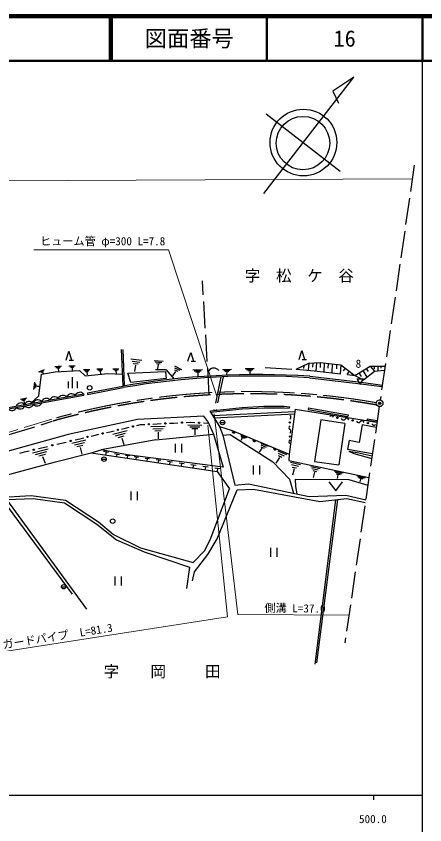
# Model space of a CAD drawing. Units: millimetres, scale not verified. Extents: x 40000 to 680000, y 20000 to 380000.
# Drawn here: x 487752 to 579500, y 198357 to 380000 of the extents above; entities that cross this region are included whole.
import ezdxf
from ezdxf.enums import TextEntityAlignment as Align

# ---------------------------------------------------------------- set-up
doc = ezdxf.new("R2010")
doc.units = ezdxf.units.MM
doc.header["$LTSCALE"] = 1000
doc.header["$PDMODE"] = 32
doc.header["$PDSIZE"] = 500
doc.linetypes.add('CHAIN', pattern=[18.5, 12, -1.5, 3.5, -1.5])
doc.linetypes.add('DASHED', pattern=[7.5, 6, -1.5])
for name, color, linetype, lineweight in [('M-BGD', 7, 'Continuous', 25), ('M-BGD-EXST', 7, 'Continuous', 25), ('M-BMK', 2, 'CHAIN', 13), ('M-BMK-SRVR', 3, 'Continuous', 25), ('M-STR-HTXT', 7, 'Continuous', 13), ('M-STR-STRC', 7, 'Continuous', 25), ('M-TTL', 2, 'Continuous', 140), ('M-TTL-BAND', 7, 'Continuous', 25), ('M-TTL-LINE', 7, 'Continuous', 50)]:
    doc.layers.add(name, color=color, linetype=linetype, lineweight=lineweight)
for name, color, linetype in [('M-BMK-HTXT', 7, 'Continuous'), ('M-OTRS', 6, 'Continuous'), ('M-TTL-TXT', 7, 'Continuous')]:
    doc.layers.add(name, color=color, linetype=linetype)
doc.styles.add('ＭＳ ゴシック', font='')
doc.styles.get('ＭＳ ゴシック').set_extended_font_data('MS Gothic')

msp = doc.modelspace()

# ---------------------------------------------------------------- linework, layer by layer
at = {"layer": 'M-BGD', "linetype": 'DASHED'}
for p, q in [((577132, 346534), (569474, 293783)), ((531109, 294922), (529572, 320526)), ((543650, 301071), (550623, 300678)), ((550623, 300678), (554657, 300364)), ((554657, 300364), (563774, 299304)), ((533704, 298963), (532120, 291441)), ((534220, 298986), (532642, 291497)), ((565152, 297434), (569917, 296801)), ((565196, 297765), (569961, 297132)), ((569259, 292298), (561559, 239259)), ((471863, 281560), (495862, 289003))]:
    msp.add_line(p, q, dxfattribs=at)
at = {"layer": 'M-BGD'}
for p, q in [((511345, 305118), (511667, 296884)), ((511678, 305131), (511998, 296947)), ((513475, 303007), (515959, 302756)), ((513762, 302497), (515536, 302318)), ((514049, 301987), (515113, 301879)), ((514536, 301617), (514332, 300194)), ((518751, 302660), (520786, 302489)), ((518991, 302323), (520445, 302201)), ((519231, 301986), (520103, 301912)), ((519633, 301740), (519480, 300802)), ((550623, 300678), (553463, 302043)), ((553463, 302043), (553341, 300466)), ((553463, 302043), (556038, 302192)), ((554323, 302093), (554276, 301184)), ((555154, 302141), (555059, 300317)), ((556027, 302194), (555968, 301048)), ((556038, 302192), (560665, 301671)), ((556898, 302095), (556795, 300115)), ((557813, 301992), (557757, 300904)), ((558733, 301888), (558631, 299902)), ((559701, 301779), (559648, 300752)), ((560665, 301671), (560511, 299683)), ((560665, 301671), (563774, 299304)), ((492850, 300140), (494092, 300643)), ((493090, 300099), (493977, 300458)), ((493329, 300057), (493862, 300273)), ((493444, 299602), (496504, 300088)), ((493637, 300089), (493824, 299750)), ((496421, 301277), (497928, 301423)), ((496504, 300088), (501951, 300424)), ((496648, 301107), (497724, 301211)), ((496875, 300937), (497520, 300999)), ((497205, 300840), (497239, 300267)), ((499599, 301467), (500986, 301520)), ((499798, 301284), (500790, 301322)), ((499998, 301102), (500593, 301125)), ((500296, 300987), (500301, 300418)), ((501951, 300424), (503257, 299231)), ((502876, 300629), (504264, 300629)), ((503093, 300416), (504084, 300417)), ((503257, 299231), (508332, 299754)), ((503310, 300204), (503904, 300204)), ((503619, 300063), (503675, 299425)), ((505886, 300788), (507220, 300775)), ((506095, 300589), (507048, 300580)), ((506304, 300390), (506876, 300385)), ((506602, 300256), (506657, 299666)), ((508332, 299754), (511561, 299607)), ((509467, 300809), (510802, 300756)), ((509667, 300620), (510621, 300583)), ((509868, 300432), (510440, 300409)), ((510161, 300299), (510191, 299756)), ((512847, 299848), (521255, 300222)), ((513494, 297733), (512847, 299848)), ((519066, 300644), (521354, 300645)), ((521255, 300222), (521454, 298605)), ((521354, 300645), (523244, 298499)), ((523528, 300211), (522877, 299238)), ((523291, 301451), (524903, 300671)), ((523308, 301021), (524460, 300464)), ((523325, 300590), (524016, 300256)), ((527436, 300572), (529563, 300612)), ((527744, 300318), (529264, 300347)), ((528052, 300065), (528964, 300082)), ((528511, 299901), (528524, 299123)), ((534092, 300631), (536088, 300698)), ((534356, 300433), (535782, 300480)), ((534620, 300234), (535475, 300262)), ((535034, 300109), (534970, 299485)), ((539169, 300859), (541151, 300872)), ((539461, 300641), (540877, 300651)), ((539752, 300423), (540602, 300429)), ((540183, 300280), (540208, 299622)), ((552342, 301504), (552294, 300890)), ((561623, 300941), (561138, 300304)), ((562527, 300253), (561965, 299514)), ((563131, 299793), (562963, 299572)), ((563774, 299304), (567194, 301410)), ((564687, 299866), (565182, 299062)), ((565563, 300405), (566496, 298890)), ((565764, 298326), (568235, 300233)), ((566355, 300893), (566796, 300178)), ((567194, 301410), (570582, 301411)), ((567194, 301410), (568235, 300233)), ((568139, 301410), (568140, 300816)), ((568235, 300233), (570449, 300495)), ((568923, 301411), (568923, 300315)), ((569623, 301411), (569623, 300904)), ((492810, 294751), (493444, 299602)), ((521454, 298605), (513494, 297733)), ((553624, 298774), (565158, 297434)), ((553654, 299106), (565196, 297765)), ((563774, 299304), (565764, 298326)), ((491721, 296127), (491906, 297765)), ((491957, 296347), (492089, 297517)), ((492193, 296566), (492272, 297269)), ((492373, 296908), (493001, 296866)), ((503730, 295374), (511715, 296893)), ((503793, 295047), (511775, 296565)), ((482074, 291407), (502894, 295178)), ((482164, 291084), (502953, 294850)), ((488695, 294002), (490123, 294306)), ((492810, 294751), (490986, 293021)), ((502894, 295178), (502953, 294850)), ((503730, 295374), (503793, 295047)), ((488928, 293852), (489947, 294069)), ((489160, 293701), (489771, 293832)), ((489485, 293637), (489570, 293055)), ((531349, 291358), (538460, 292122)), ((531384, 291026), (531349, 291358)), ((531384, 291026), (538486, 291790)), ((531384, 291026), (533426, 287855)), ((531869, 290274), (550348, 291194)), ((532181, 289788), (550279, 290690)), ((538460, 292122), (543345, 292367)), ((538486, 291790), (543353, 292034)), ((543345, 292367), (547911, 292368)), ((543353, 292034), (547896, 292035)), ((547896, 292035), (549052, 291933)), ((547911, 292368), (549081, 292265)), ((550418, 291703), (549040, 281649)), ((549081, 292265), (549052, 291933)), ((550418, 291703), (568753, 288817)), ((553394, 292006), (553326, 291680)), ((553326, 291680), (562206, 290095)), ((553394, 292006), (562274, 290422)), ((515018, 289412), (499418, 286013)), ((529894, 290174), (515018, 289412)), ((530776, 288927), (529894, 290174)), ((530776, 288927), (532054, 286098)), ((556140, 289300), (554742, 280005)), ((561575, 288483), (556140, 289300)), ((562274, 290422), (562206, 290095)), ((566590, 289549), (566541, 289220)), ((566541, 289220), (568764, 288886)), ((566590, 289549), (568811, 289216)), ((511424, 287258), (512275, 287455)), ((512275, 287455), (513126, 287652)), ((514829, 288046), (515680, 288243)), ((515680, 288243), (516610, 288289)), ((517955, 287807), (521196, 287896)), ((518434, 287332), (520749, 287396)), ((518470, 288380), (519399, 288426)), ((519399, 288426), (520329, 288472)), ((522189, 288563), (523118, 288609)), ((523118, 288609), (524048, 288655)), ((525908, 288746), (526838, 288792)), ((526255, 288186), (529407, 288157)), ((526712, 287790), (528963, 287769)), ((526838, 288792), (527830, 288741)), ((527169, 287394), (528519, 287381)), ((527848, 287126), (527868, 285951)), ((529815, 288639), (530808, 288587)), ((533426, 287855), (536247, 286905)), ((533426, 287855), (534184, 285855)), ((561575, 288483), (560178, 279188)), ((565454, 288182), (564758, 284267)), ((568581, 287626), (565454, 288182)), ((499418, 286013), (467795, 277247)), ((502059, 285092), (502911, 285289)), ((504613, 285683), (505465, 285880)), ((505465, 285880), (506316, 286077)), ((508019, 286471), (508870, 286668)), ((508870, 286668), (509721, 286865)), ((509485, 286132), (512637, 286935)), ((510082, 285759), (512333, 286333)), ((510679, 285387), (512030, 285731)), ((511452, 285234), (511892, 283772)), ((518913, 286858), (520302, 286896)), ((519095, 284819), (532054, 286098)), ((519618, 286552), (519666, 285090)), ((532054, 286098), (534246, 278706)), ((534184, 285855), (535827, 286007)), ((534184, 285855), (536832, 274660)), ((535827, 286007), (545380, 279864)), ((536247, 286905), (549040, 281649)), ((538107, 286047), (539574, 285334)), ((538524, 285226), (538167, 284704)), ((538198, 285771), (539246, 285262)), ((538289, 285495), (538917, 285189)), ((496883, 283851), (497918, 284099)), ((497918, 284099), (498954, 284348)), ((500251, 284113), (503403, 284857)), ((500822, 283719), (503074, 284250)), ((501024, 284844), (502059, 285092)), ((501394, 283325), (502745, 283644)), ((519095, 284819), (506808, 282578)), ((542650, 284077), (544335, 283384)), ((542676, 283687), (543880, 283192)), ((562483, 284671), (562128, 282672)), ((564758, 284267), (562483, 284671)), ((488601, 281865), (489636, 282113)), ((489636, 282113), (490672, 282361)), ((491416, 281941), (494954, 282834)), ((492110, 281578), (494637, 282216)), ((492742, 282858), (493777, 283106)), ((492803, 281215), (494319, 281598)), ((493777, 283106), (494813, 283355)), ((502150, 283151), (502513, 281651)), ((504554, 281927), (506808, 282578)), ((504554, 281927), (532877, 277702)), ((512707, 281502), (506808, 282578)), ((507358, 282264), (508483, 282059)), ((507921, 282161), (507790, 281444)), ((509858, 281768), (510913, 281576)), ((510386, 281672), (510276, 281073)), ((542920, 282954), (542277, 282081)), ((542702, 283297), (543424, 283000)), ((546514, 282364), (548457, 281512)), ((546557, 281854), (547944, 281245)), ((549040, 281649), (548939, 280209)), ((567717, 281679), (562128, 282672)), ((562422, 282311), (564277, 281976)), ((562422, 282311), (563578, 281733)), ((563578, 281733), (567567, 280643)), ((564277, 281976), (567652, 281233)), ((493687, 281079), (494251, 279607)), ((512292, 281418), (513274, 281290)), ((512783, 281354), (512699, 280712)), ((534246, 278706), (512707, 281502)), ((514229, 281088), (515212, 280959)), ((514720, 281024), (514641, 280422)), ((516687, 280747), (517708, 280614)), ((517197, 280680), (517115, 280053)), ((519187, 280400), (520247, 280262)), ((519717, 280331), (519632, 279678)), ((521731, 280048), (522831, 279904)), ((522281, 279976), (522192, 279296)), ((545380, 279864), (549092, 275970)), ((546858, 280901), (546056, 279574)), ((546599, 281343), (547431, 280978)), ((548939, 280209), (566950, 276391)), ((549340, 279794), (551584, 279293)), ((554742, 280005), (560178, 279188)), ((524319, 279689), (525459, 279540)), ((524889, 279614), (524797, 278907)), ((526952, 279324), (528133, 279169)), ((527542, 279246), (527446, 278512)), ((529630, 278952), (530853, 278792)), ((530241, 278872), (530142, 278110)), ((532355, 278574), (533620, 278409)), ((532987, 278492), (532884, 277701)), ((549540, 279261), (551143, 278903)), ((549740, 278728), (550702, 278513)), ((550141, 278313), (549779, 276929)), ((553935, 278874), (555977, 278418)), ((554131, 278407), (555590, 278082)), ((554328, 277941), (555203, 277745)), ((532877, 277702), (535676, 273839)), ((554702, 277575), (554415, 276371)), ((559140, 277886), (561162, 277431)), ((559374, 277551), (560818, 277226)), ((559608, 277216), (560474, 277021)), ((560004, 276939), (559839, 276130)), ((564255, 276802), (566217, 276386)), ((564482, 276533), (565884, 276235)), ((564709, 276263), (565550, 276085)), ((536832, 274660), (539905, 274935)), ((539905, 274935), (553534, 272138)), ((549092, 275970), (550049, 272853)), ((550370, 275970), (562447, 275942)), ((550370, 275970), (550461, 274388)), ((550461, 274388), (550749, 272709)), ((562447, 275942), (566700, 274672)), ((565095, 276034), (564935, 275403)), ((531298, 262378), (535676, 273839)), ((532850, 262561), (537366, 273604)), ((537366, 273604), (541062, 273742)), ((541062, 273742), (555939, 271006)), ((471792, 271131), (491140, 272320)), ((484660, 271361), (500315, 250144)), ((485664, 271453), (491597, 271682)), ((503647, 246813), (485664, 271453)), ((491140, 272320), (498807, 271272)), ((491597, 271682), (498579, 270679)), ((498579, 270679), (505880, 265888)), ((498807, 271272), (506245, 266390)), ((553534, 272138), (561778, 272413)), ((559475, 271379), (554838, 234421)), ((555248, 234740), (559983, 271432)), ((555939, 271006), (562008, 271646)), ((561778, 272413), (566222, 271377)), ((562008, 271646), (566132, 270760)), ((505880, 265888), (510307, 262375)), ((506245, 266390), (509577, 263607)), ((509577, 263607), (515692, 260551)), ((510307, 262375), (516514, 259684)), ((530067, 259914), (531298, 262378)), ((530797, 259092), (532850, 262561)), ((515692, 260551), (527466, 257267)), ((527466, 257267), (530067, 259914)), ((516514, 259684), (526690, 256217)), ((527786, 255168), (530797, 259092)), ((526690, 256217), (525961, 251471)), ((527375, 253160), (527786, 255168))]:
    msp.add_line(p, q, dxfattribs=at)
msp.add_lwpolyline([(463817, 271024), (496549, 279911), (504554, 281927)], dxfattribs=at)
for centre in [(524978, 288701), (528823, 288690), (549198, 288739), (559861, 289791), (563299, 289198), (510573, 287062), (513978, 287849), (517540, 288335), (521259, 288518), (566737, 288605), (503762, 285486), (507167, 286274), (549199, 285591), (495848, 283603), (499989, 284596), (491707, 282610)]:
    msp.add_circle(centre, 150, dxfattribs=at)
for centre, radius, start, end in [((532109, 299588), 1372, 35.12439, 145.73408), ((541988, 121744), 177746, 86.23685, 99.80618), ((541988, 121744), 177412, 86.23954, 99.80528), ((496390, 293314), 1175, 45.33035, 155.20487), ((498282, 293657), 1175, 45.33035, 155.20487), ((500175, 294000), 1175, 45.33035, 155.20487), ((502068, 294343), 1175, 45.33035, 155.20487), ((488819, 291943), 1175, 45.33035, 155.20487), ((488659, 292944), 1172, 225.26033, 335.27489), ((490711, 292285), 1175, 45.33035, 155.20487), ((490549, 293286), 1172, 225.26033, 335.27489), ((492604, 292628), 1175, 45.33035, 155.20487), ((492439, 293629), 1172, 225.26033, 335.27489), ((494497, 292971), 1175, 45.33035, 155.20487), ((486769, 292602), 1172, 225.26033, 335.27489), ((549014, 289920), 435, 295.16118, 64.85472), ((558529, 289761), 505, 20.56429, 139.86982), ((561194, 289820), 505, 200.56429, 319.86982), ((561966, 289168), 505, 20.56429, 139.86982), ((564631, 289227), 505, 200.56429, 319.86982), ((565404, 288576), 505, 20.56429, 139.86982), ((549383, 287559), 435, 115.16118, 244.85472), ((549014, 286772), 435, 295.16118, 64.85472), ((568069, 288634), 505, 200.56429, 319.86982), ((536642, 286743), 385, 157.66437, 337.66437), ((536642, 286743), 192, 157.66437, 337.66437), ((541267, 284843), 385, 157.66437, 337.66437), ((541267, 284843), 192, 157.66437, 337.66437), ((549384, 284410), 435, 115.16118, 244.85472), ((545892, 282943), 385, 157.66437, 337.66437), ((545892, 282943), 192, 157.66437, 337.66437)]:
    msp.add_arc(centre, radius, start, end, dxfattribs=at)
at = {"layer": 'M-BGD', "linetype": 'DASHED'}
msp.add_arc((540193, 132944), 162233, 79.86981, 105.85792, dxfattribs=at)
at = {"layer": 'M-BGD-EXST'}
for p, q in [((498959, 302717), (499559, 304717)), ((499559, 304717), (500159, 302717)), ((526328, 302469), (526928, 304469)), ((526928, 304469), (527528, 302469)), ((551263, 302892), (551863, 304892)), ((551863, 304892), (552463, 302892)), ((499659, 302717), (500659, 302717)), ((527028, 302469), (528028, 302469)), ((551963, 302892), (552963, 302892)), ((499420, 297943), (499421, 296443)), ((500421, 296443), (500420, 298943)), ((501420, 297944), (501421, 296444)), ((565021, 297266), (564341, 298527)), ((564341, 298527), (565701, 298527)), ((565021, 297266), (565701, 298527)), ((533569, 288736), (534569, 288736)), ((523473, 283963), (523474, 281963)), ((524974, 281963), (524973, 283963)), ((506981, 280492), (507981, 280492)), ((540979, 279054), (540979, 277054)), ((542479, 277054), (542479, 279054)), ((557986, 275404), (559486, 273404)), ((559486, 273404), (560986, 275404)), ((513526, 273257), (513527, 271257)), ((515027, 271257), (515026, 273257)), ((544885, 260542), (544885, 258542)), ((546385, 258542), (546385, 260542)), ((509877, 254115), (509877, 252115)), ((511377, 252115), (511377, 254115)), ((497906, 251841), (498906, 251841))]:
    msp.add_line(p, q, dxfattribs=at)
for centre in [(504257, 296507), (534069, 288736), (507481, 280492), (509423, 266562), (498406, 251841)]:
    msp.add_circle(centre, 500, dxfattribs=at)
at = {"layer": 'M-BMK'}
msp.add_line((471898, 282094), (495720, 289482), dxfattribs=at)
msp.add_arc((540193, 132944), 162733, 79.93674, 105.86003, dxfattribs=at)
at = {"layer": 'M-BMK-SRVR'}
msp.add_circle((569355, 293041), 750, dxfattribs=at)
at = {"layer": 'M-OTRS'}
msp.add_point((569355, 293041), dxfattribs=at)
at = {"layer": 'M-STR-HTXT'}
for p, q in [((576688, 343471), (240625, 341900)), ((521973, 327491), (491723, 327487)), ((532873, 294396), (521973, 327491)), ((532170, 290666), (537547, 245584)), ((530748, 288157), (535193, 245089)), ((562622, 245420), (537547, 245584)), ((458775, 233217), (535193, 245089))]:
    msp.add_line(p, q, dxfattribs=at)
at = {"layer": 'M-STR-STRC'}
for p, q in [((543342, 340164), (563538, 366299)), ((563538, 366299), (558825, 363153)), ((558825, 363153), (560124, 360448)), ((543900, 358057), (560517, 345217))]:
    msp.add_line(p, q, dxfattribs=at)
for centre, radius in [((552242, 351611), 7500), ((552138, 351492), 6000)]:
    msp.add_circle(centre, radius, dxfattribs=at)
at = {"layer": 'M-TTL'}
msp.add_line((680000, 380000), (40000, 380000), dxfattribs=at)
at = {"layer": 'M-TTL-BAND'}
for p, q in [((579000, 20000), (579000, 370000)), ((40000, 205000), (579000, 205000)), ((568000, 205000), (568000, 204000))]:
    msp.add_line(p, q, dxfattribs=at)
at = {"layer": 'M-TTL-LINE'}
for p, q in [((508747, 380000), (508747, 370000)), ((509247, 380000), (509247, 370000)), ((543997, 380000), (543997, 370000)), ((579000, 380000), (579000, 370000)), ((40000, 370000), (680000, 370000))]:
    msp.add_line(p, q, dxfattribs=at)

# ---------------------------------------------------------------- texts
at = {"layer": 'M-BGD-EXST', "style": 'ＭＳ ゴシック'}
msp.add_text('8', height=1833, rotation=0.008, dxfattribs=at).set_placement((564586, 300473), align=Align.BOTTOM_CENTER)
at = {"layer": 'M-BMK-HTXT', "style": 'ＭＳ ゴシック'}
msp.add_text('字\u3000松\u3000ケ\u3000谷', height=2566, rotation=0.008, dxfattribs=at).set_placement((551334, 319652), align=Align.BOTTOM_CENTER)
msp.add_text('字\u3000\u3000岡\u3000 \u3000田', height=2566, rotation=0.008, dxfattribs=at).set_placement((507384, 230764), align=Align.BOTTOM_LEFT)
at = {"layer": 'M-STR-HTXT', "style": 'ＭＳ ゴシック'}
msp.add_text('ヒューム管 φ=300 L=7.8', height=1833, rotation=0.008, dxfattribs=at).set_placement((521223, 327991), align=Align.BOTTOM_RIGHT)
for s, rotation, p in [('側溝 L=37.0', 359.463, (550341, 245535)), ('ガードパイプ\u3000L=81.3', 8.974, (497274, 239297))]:
    msp.add_text(s, height=1833, rotation=rotation, dxfattribs=at).set_placement(p, align=Align.BOTTOM_CENTER)
at = {"layer": 'M-TTL-BAND', "style": 'ＭＳ ゴシック'}
msp.add_text('500.0', height=1833, dxfattribs=at).set_placement((567844, 198195), align=Align.BOTTOM_CENTER)
at = {"layer": 'M-TTL-TXT', "style": 'ＭＳ ゴシック'}
for s, p in [('図面番号', (526622, 375000)), ('16', (561497, 375000))]:
    msp.add_text(s, height=3666, dxfattribs=at).set_placement(p, align=Align.MIDDLE_CENTER)

doc.saveas('drawing.dxf')
